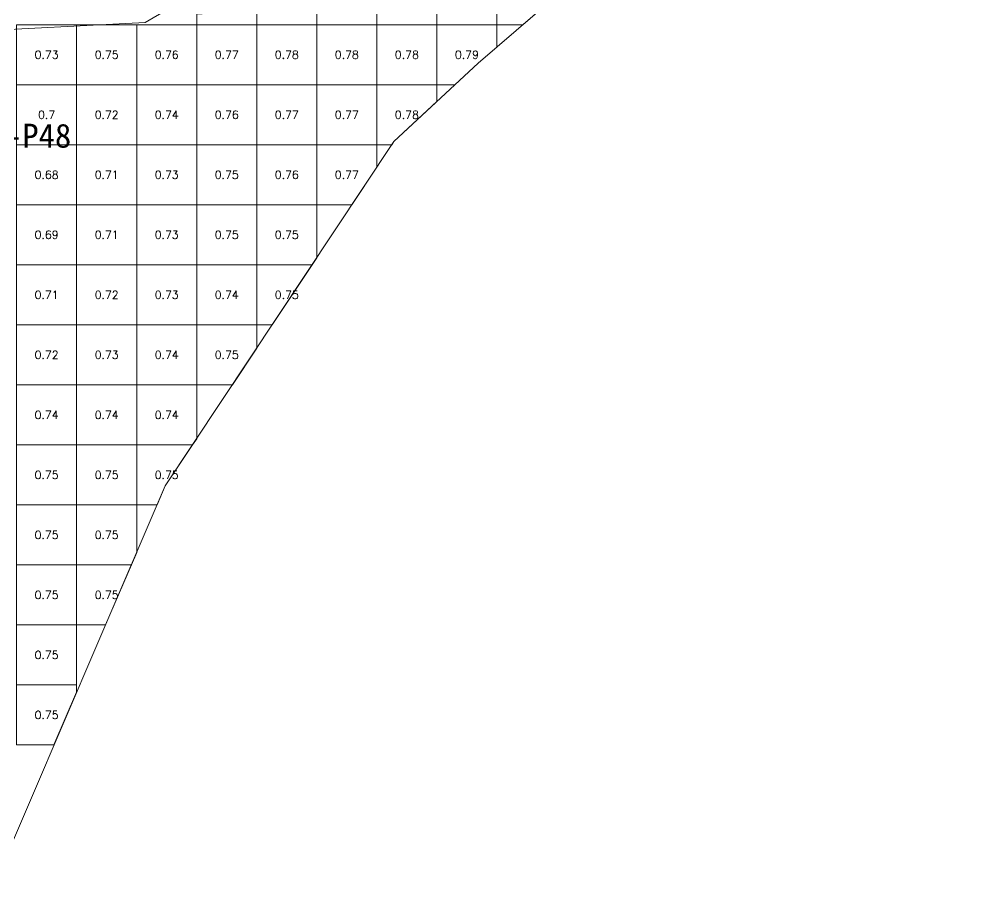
# Model space of a CAD drawing. Header units: inches. Extents: x 469907.8 to 469995.3, y 4349678 to 4349775.1.
# Drawn here: x 469948.48 to 469964.53, y 4349693.72 to 4349708.04 of the extents above; entities that cross this region are included whole.
import ezdxf
from ezdxf.enums import TextEntityAlignment as Align

# ---------------------------------------------------------------- set-up
doc = ezdxf.new("R2010")
doc.units = ezdxf.units.IN
doc.header["$MEASUREMENT"] = 0
doc.layers.add('爆区方格网', color=7, linetype='Continuous', lineweight=0)
doc.layers.add('钻孔', color=7, linetype='Continuous', lineweight=0)
doc.styles.add('3dmine_textStyle_1', font='txt.shx', dxfattribs={"height": 1, "bigfont": 'gbcbig.shx'})
doc.styles.add('3dmine_textStyle_2', font='', dxfattribs={"height": 1})
doc.styles.get('3dmine_textStyle_2').set_extended_font_data('SimSun-ExtB')

msp = doc.modelspace()

# ---------------------------------------------------------------- linework, layer by layer
at = {"color": 4, "linetype": 'Continuous', "lineweight": 0, "true_color": 0x00ffff, "elevation": 3955.86}
for points in [[(469948.098, 4349693.722), (469949.788, 4349697.654), (469950.911, 4349700.265), (469953.72, 4349704.499), (469954.72, 4349706.007), (469956.121, 4349707.308), (469957.664, 4349708.641), (469958.495, 4349711.777), (469962.526, 4349717.707), (469964.526, 4349721.744), (469962.958, 4349721.616), (469961.391, 4349721.487), (469957.876, 4349721.892), (469956.445, 4349722.057), (469953.891, 4349722.129), (469950.845, 4349719.806), (469949.95, 4349717.992), (469944.819, 4349718.71)], [(469947.703, 4349710.328), (469951.224, 4349713.007), (469954.603, 4349710.339), (469950.573, 4349707.987), (469947.546, 4349707.833)]]:
    msp.add_lwpolyline(points, dxfattribs=at)
at = {"color": 1, "linetype": 'Continuous', "lineweight": 0, "true_color": 0xff0000, "elevation": 3955.86}
msp.add_lwpolyline([(469928.271, 4349708.365), (469930.645, 4349705.874), (469935.696, 4349705.361), (469940.75, 4349704.317), (469943.936, 4349705.81), (469947.546, 4349707.833), (469950.573, 4349707.987), (469954.603, 4349710.339), (469951.224, 4349713.007), (469947.703, 4349710.328), (469945.608, 4349708.656), (469942.765, 4349708.744), (469942.57, 4349710.886), (469942.841, 4349711.96), (469940.333, 4349714.551), (469935.421, 4349715.171), (469933.287, 4349715.542), (469928.271, 4349708.365)], dxfattribs=at)
at = {"layer": '爆区方格网', "color": 131, "linetype": 'Continuous', "lineweight": 0, "true_color": 0x80ffff, "elevation": 3963.027}
for points in [[(469952.434, 4349707.95), (469951.434, 4349707.95), (469951.434, 4349708.132), (469951.523, 4349708.132), (469951.523, 4349708.95), (469952.434, 4349708.95), (469952.434, 4349707.95)], [(469953.434, 4349707.95), (469952.434, 4349707.95), (469952.434, 4349708.95), (469953.434, 4349708.95), (469953.434, 4349707.95)], [(469954.434, 4349707.95), (469953.434, 4349707.95), (469953.434, 4349708.95), (469954.434, 4349708.95), (469954.434, 4349707.95)], [(469955.434, 4349707.95), (469954.434, 4349707.95), (469954.434, 4349708.95), (469955.434, 4349708.95), (469955.434, 4349707.95)], [(469956.434, 4349707.95), (469955.434, 4349707.95), (469955.434, 4349708.95), (469956.434, 4349708.95), (469956.434, 4349707.95)], [(469957.434, 4349708.441), (469956.865, 4349707.95), (469956.434, 4349707.95), (469956.434, 4349708.95), (469957.434, 4349708.95), (469957.434, 4349708.441)], [(469949.434, 4349706.95), (469948.434, 4349706.95), (469948.434, 4349707.95), (469949.434, 4349707.95), (469949.434, 4349706.95)], [(469950.434, 4349706.95), (469949.434, 4349706.95), (469949.434, 4349707.95), (469950.434, 4349707.95), (469950.434, 4349706.95)], [(469951.434, 4349706.95), (469950.434, 4349706.95), (469950.434, 4349707.95), (469951.434, 4349707.95), (469951.434, 4349706.95)], [(469952.434, 4349706.95), (469951.434, 4349706.95), (469951.434, 4349707.95), (469952.434, 4349707.95), (469952.434, 4349706.95)], [(469953.434, 4349706.95), (469952.434, 4349706.95), (469952.434, 4349707.95), (469953.434, 4349707.95), (469953.434, 4349706.95)], [(469954.434, 4349706.95), (469953.434, 4349706.95), (469953.434, 4349707.95), (469954.434, 4349707.95), (469954.434, 4349706.95)], [(469955.434, 4349706.95), (469954.434, 4349706.95), (469954.434, 4349707.95), (469955.434, 4349707.95), (469955.434, 4349706.95)], [(469956.434, 4349707.577), (469956.121, 4349707.308), (469955.736, 4349706.95), (469955.434, 4349706.95), (469955.434, 4349707.95), (469956.434, 4349707.95), (469956.434, 4349707.577)], [(469949.434, 4349705.95), (469948.434, 4349705.95), (469948.434, 4349706.95), (469949.434, 4349706.95), (469949.434, 4349705.95)], [(469950.434, 4349705.95), (469949.434, 4349705.95), (469949.434, 4349706.95), (469950.434, 4349706.95), (469950.434, 4349705.95)], [(469951.434, 4349705.95), (469950.434, 4349705.95), (469950.434, 4349706.95), (469951.434, 4349706.95), (469951.434, 4349705.95)], [(469952.434, 4349705.95), (469951.434, 4349705.95), (469951.434, 4349706.95), (469952.434, 4349706.95), (469952.434, 4349705.95)], [(469953.434, 4349705.95), (469952.434, 4349705.95), (469952.434, 4349706.95), (469953.434, 4349706.95), (469953.434, 4349705.95)], [(469954.434, 4349705.95), (469953.434, 4349705.95), (469953.434, 4349706.95), (469954.434, 4349706.95), (469954.434, 4349705.95)], [(469955.434, 4349706.669), (469954.72, 4349706.007), (469954.683, 4349705.95), (469954.434, 4349705.95), (469954.434, 4349706.95), (469955.434, 4349706.95), (469955.434, 4349706.669)], [(469949.434, 4349704.95), (469948.434, 4349704.95), (469948.434, 4349705.95), (469949.434, 4349705.95), (469949.434, 4349704.95)], [(469950.434, 4349704.95), (469949.434, 4349704.95), (469949.434, 4349705.95), (469950.434, 4349705.95), (469950.434, 4349704.95)], [(469951.434, 4349704.95), (469950.434, 4349704.95), (469950.434, 4349705.95), (469951.434, 4349705.95), (469951.434, 4349704.95)], [(469952.434, 4349704.95), (469951.434, 4349704.95), (469951.434, 4349705.95), (469952.434, 4349705.95), (469952.434, 4349704.95)], [(469953.434, 4349704.95), (469952.434, 4349704.95), (469952.434, 4349705.95), (469953.434, 4349705.95), (469953.434, 4349704.95)], [(469954.434, 4349705.575), (469954.019, 4349704.95), (469953.434, 4349704.95), (469953.434, 4349705.95), (469954.434, 4349705.95), (469954.434, 4349705.575)], [(469949.434, 4349703.95), (469948.434, 4349703.95), (469948.434, 4349704.95), (469949.434, 4349704.95), (469949.434, 4349703.95)], [(469950.434, 4349703.95), (469949.434, 4349703.95), (469949.434, 4349704.95), (469950.434, 4349704.95), (469950.434, 4349703.95)], [(469951.434, 4349703.95), (469950.434, 4349703.95), (469950.434, 4349704.95), (469951.434, 4349704.95), (469951.434, 4349703.95)], [(469952.434, 4349703.95), (469951.434, 4349703.95), (469951.434, 4349704.95), (469952.434, 4349704.95), (469952.434, 4349703.95)], [(469953.434, 4349704.068), (469953.356, 4349703.95), (469952.434, 4349703.95), (469952.434, 4349704.95), (469953.434, 4349704.95), (469953.434, 4349704.068)], [(469949.434, 4349702.95), (469948.434, 4349702.95), (469948.434, 4349703.95), (469949.434, 4349703.95), (469949.434, 4349702.95)], [(469950.434, 4349702.95), (469949.434, 4349702.95), (469949.434, 4349703.95), (469950.434, 4349703.95), (469950.434, 4349702.95)], [(469951.434, 4349702.95), (469950.434, 4349702.95), (469950.434, 4349703.95), (469951.434, 4349703.95), (469951.434, 4349702.95)], [(469952.434, 4349702.95), (469951.434, 4349702.95), (469951.434, 4349703.95), (469952.434, 4349703.95), (469952.434, 4349702.95)], [(469952.692, 4349702.95), (469952.434, 4349702.95), (469952.434, 4349703.95), (469953.356, 4349703.95), (469952.692, 4349702.95)], [(469949.434, 4349701.95), (469948.434, 4349701.95), (469948.434, 4349702.95), (469949.434, 4349702.95), (469949.434, 4349701.95)], [(469950.434, 4349701.95), (469949.434, 4349701.95), (469949.434, 4349702.95), (469950.434, 4349702.95), (469950.434, 4349701.95)], [(469951.434, 4349701.95), (469950.434, 4349701.95), (469950.434, 4349702.95), (469951.434, 4349702.95), (469951.434, 4349701.95)], [(469952.434, 4349702.56), (469952.029, 4349701.95), (469951.434, 4349701.95), (469951.434, 4349702.95), (469952.434, 4349702.95), (469952.434, 4349702.56)], [(469949.434, 4349700.95), (469948.434, 4349700.95), (469948.434, 4349701.95), (469949.434, 4349701.95), (469949.434, 4349700.95)], [(469950.434, 4349700.95), (469949.434, 4349700.95), (469949.434, 4349701.95), (469950.434, 4349701.95), (469950.434, 4349700.95)], [(469951.434, 4349701.053), (469951.366, 4349700.95), (469950.434, 4349700.95), (469950.434, 4349701.95), (469951.434, 4349701.95), (469951.434, 4349701.053)], [(469949.434, 4349699.95), (469948.434, 4349699.95), (469948.434, 4349700.95), (469949.434, 4349700.95), (469949.434, 4349699.95)], [(469950.434, 4349699.95), (469949.434, 4349699.95), (469949.434, 4349700.95), (469950.434, 4349700.95), (469950.434, 4349699.95)], [(469950.911, 4349700.265), (469950.776, 4349699.95), (469950.434, 4349699.95), (469950.434, 4349700.95), (469951.366, 4349700.95), (469950.911, 4349700.265)], [(469949.434, 4349698.95), (469948.434, 4349698.95), (469948.434, 4349699.95), (469949.434, 4349699.95), (469949.434, 4349698.95)], [(469950.434, 4349699.155), (469950.346, 4349698.95), (469949.434, 4349698.95), (469949.434, 4349699.95), (469950.434, 4349699.95), (469950.434, 4349699.155)], [(469949.434, 4349697.95), (469948.434, 4349697.95), (469948.434, 4349698.95), (469949.434, 4349698.95), (469949.434, 4349697.95)], [(469949.916, 4349697.95), (469949.434, 4349697.95), (469949.434, 4349698.95), (469950.346, 4349698.95), (469949.916, 4349697.95)], [(469949.434, 4349696.95), (469948.434, 4349696.95), (469948.434, 4349697.95), (469949.434, 4349697.95), (469949.434, 4349696.95)], [(469949.434, 4349696.829), (469949.056, 4349695.95), (469948.434, 4349695.95), (469948.434, 4349696.95), (469949.434, 4349696.95), (469949.434, 4349696.829)]]:
    msp.add_lwpolyline(points, dxfattribs=at)

# ---------------------------------------------------------------- texts
at = {"color": 131, "linetype": 'Continuous', "lineweight": 0, "true_color": 0x80ffff, "style": '3dmine_textStyle_1'}
for s, p in [('0.73', (469948.934, 4349707.45, 3963.027)), ('0.75', (469949.934, 4349707.45, 3963.027)), ('0.76', (469950.934, 4349707.45, 3963.027)), ('0.77', (469951.934, 4349707.45, 3963.027)), ('0.78', (469952.934, 4349707.45, 3963.027)), ('0.78', (469953.934, 4349707.45, 3963.027)), ('0.78', (469954.934, 4349707.45, 3963.027)), ('0.79', (469955.934, 4349707.45, 3963.027)), ('0.7', (469948.934, 4349706.45, 3963.027)), ('0.72', (469949.934, 4349706.45, 3963.027)), ('0.74', (469950.934, 4349706.45, 3963.027)), ('0.76', (469951.934, 4349706.45, 3963.027)), ('0.77', (469952.934, 4349706.45, 3963.027)), ('0.77', (469953.934, 4349706.45, 3963.027)), ('0.78', (469954.934, 4349706.45, 3963.027)), ('0.68', (469948.934, 4349705.45, 3963.027)), ('0.71', (469949.934, 4349705.45, 3963.027)), ('0.73', (469950.934, 4349705.45, 3963.027)), ('0.75', (469951.934, 4349705.45, 3963.027)), ('0.76', (469952.934, 4349705.45, 3963.027)), ('0.77', (469953.934, 4349705.45, 3963.027)), ('0.69', (469948.934, 4349704.45, 3963.027)), ('0.71', (469949.934, 4349704.45, 3963.027)), ('0.73', (469950.934, 4349704.45, 3963.027)), ('0.75', (469951.934, 4349704.45, 3963.027)), ('0.75', (469952.934, 4349704.45, 3963.027)), ('0.71', (469948.934, 4349703.45, 3963.027)), ('0.72', (469949.934, 4349703.45, 3963.027)), ('0.73', (469950.934, 4349703.45, 3963.027)), ('0.74', (469951.934, 4349703.45, 3963.027)), ('0.75', (469952.934, 4349703.45, 3963.027)), ('0.72', (469948.934, 4349702.45, 3963.027)), ('0.73', (469949.934, 4349702.45, 3963.027)), ('0.74', (469950.934, 4349702.45, 3963.027)), ('0.75', (469951.934, 4349702.45, 3963.027)), ('0.74', (469948.934, 4349701.45, 3963.027)), ('0.74', (469949.934, 4349701.45, 3963.027)), ('0.74', (469950.934, 4349701.45, 3963.027)), ('0.75', (469948.934, 4349700.45, 3963.027)), ('0.75', (469949.934, 4349700.45, 3963.027)), ('0.75', (469950.934, 4349700.45, 3963.027)), ('0.75', (469948.934, 4349699.45, 3963.027)), ('0.75', (469949.934, 4349699.45, 3963.027)), ('0.75', (469948.934, 4349698.45, 3963.027)), ('0.75', (469949.934, 4349698.45, 3963.027)), ('0.75', (469948.934, 4349697.45, 3963.027)), ('0.75', (469948.934, 4349696.45, 3963.027))]:
    msp.add_text(s, height=0.1333, dxfattribs=at).set_placement(p, align=Align.MIDDLE_CENTER)
at = {"layer": '钻孔', "color": 138, "linetype": 'Continuous', "lineweight": 0, "true_color": 0x004c4c, "style": '3dmine_textStyle_2'}
msp.add_text('BS-3960-0928-P48', height=0.4, dxfattribs=at).set_placement((469947.168, 4349705.901, 3962.729), align=Align.CENTER)

doc.saveas('drawing.dxf')
